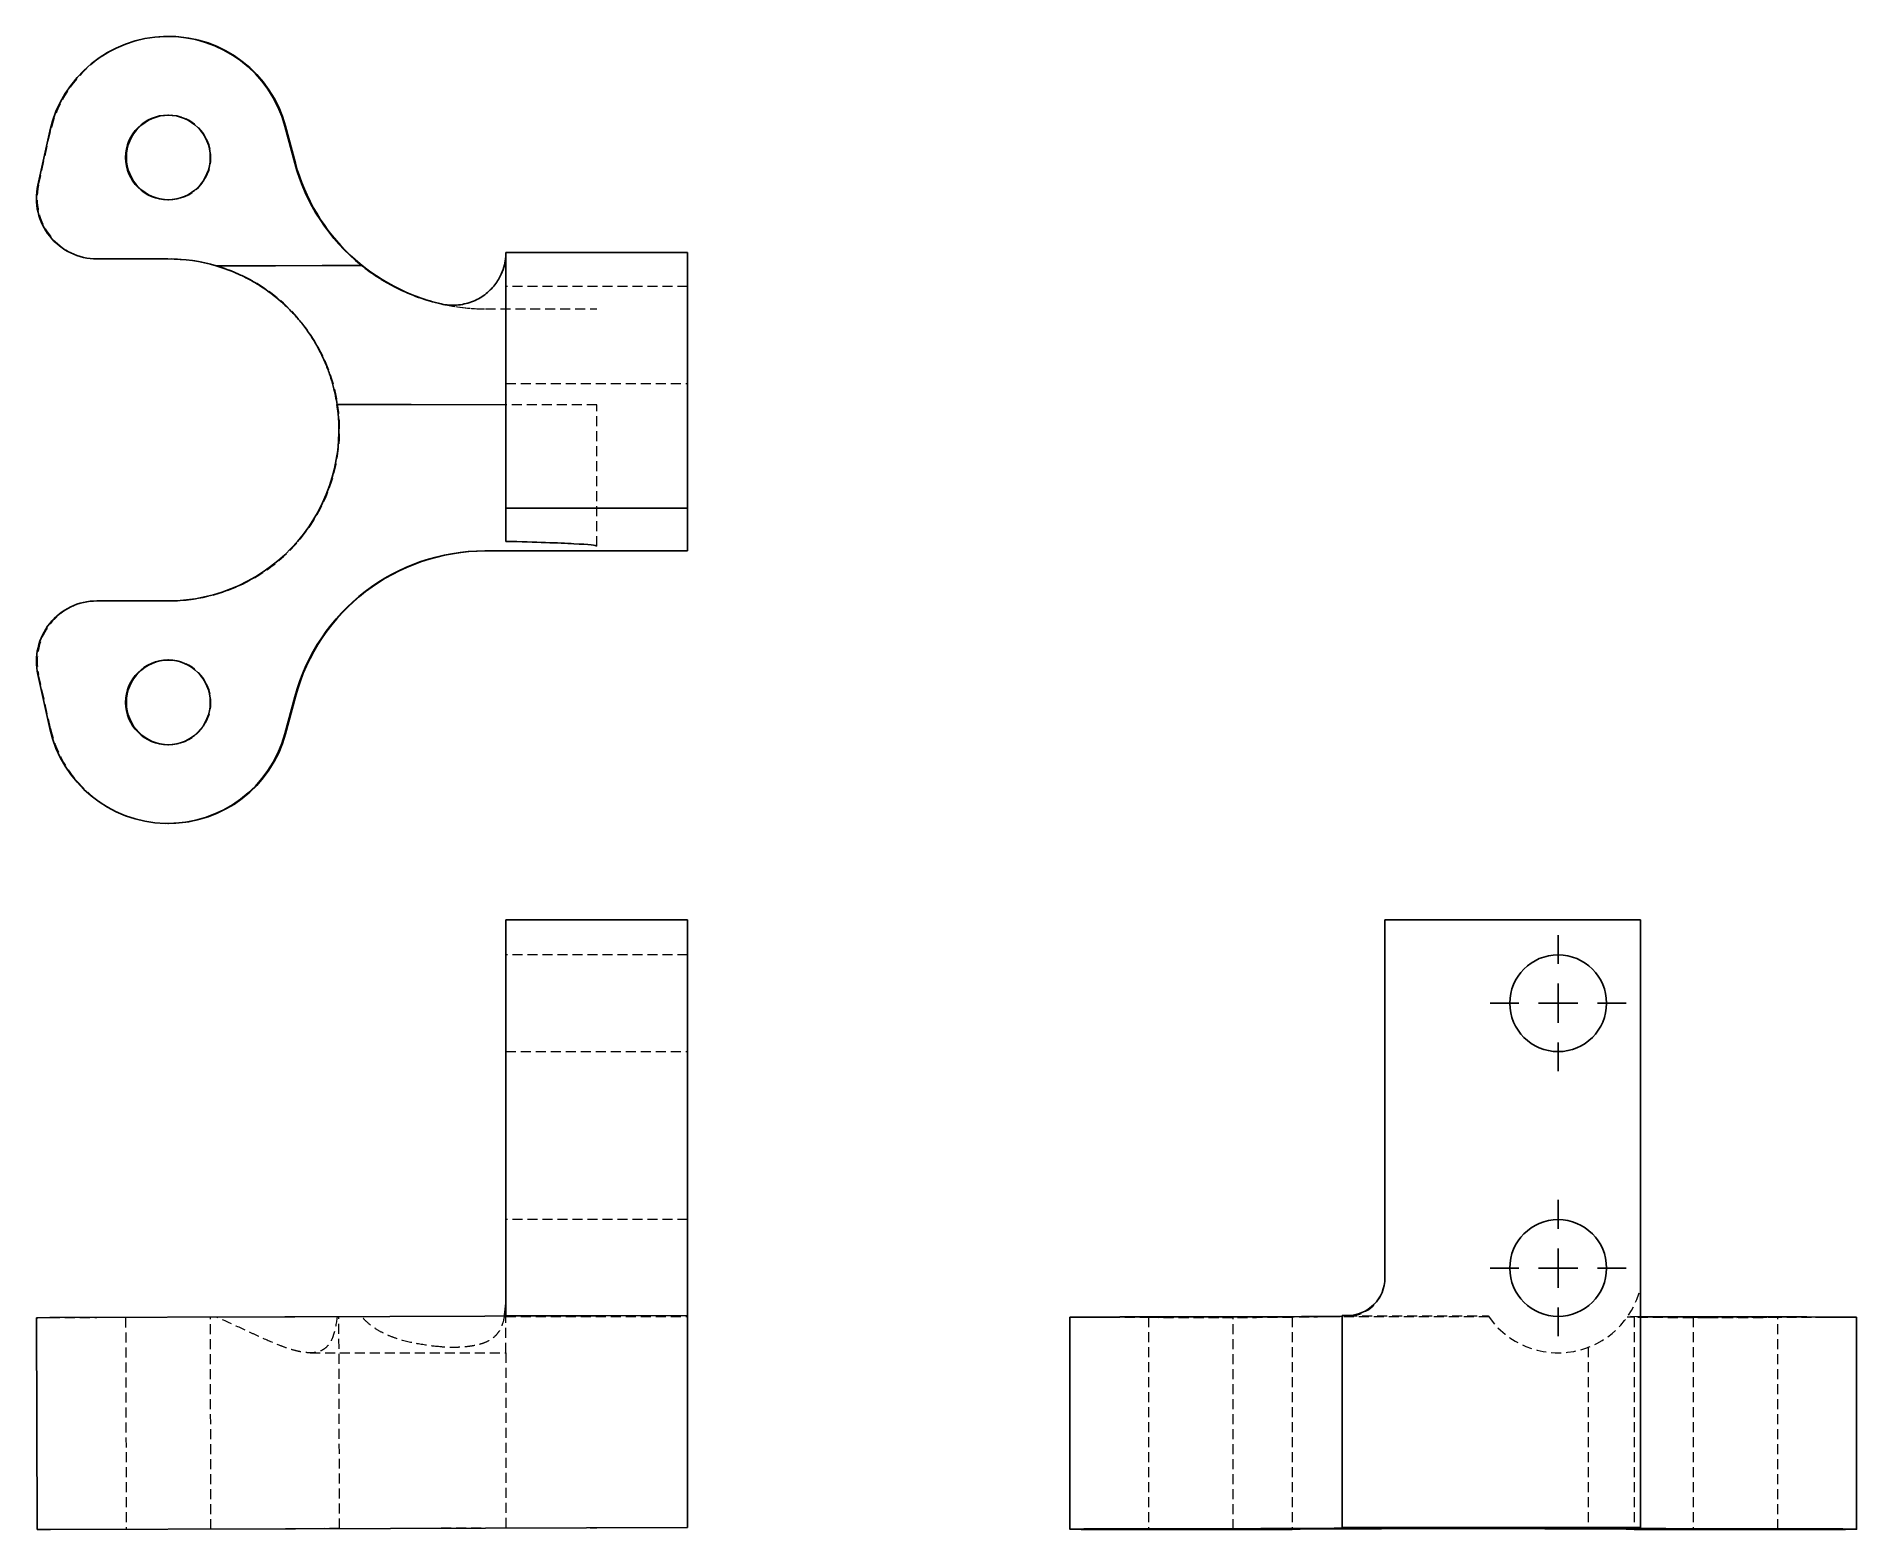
# Model space of a CAD drawing. Header units: millimetres. Extents: x 42 to 273, y 18 to 208.
import ezdxf

# ---------------------------------------------------------------- set-up
doc = ezdxf.new("R2010")
doc.units = ezdxf.units.MM
doc.linetypes.add('HIDDEN', pattern=[1.905, 1.27, -0.635])
doc.layers.add('10', color=7, linetype='Continuous')

# ---------------------------------------------------------------- blocks, each defined once
blk = doc.blocks.new('SW_CENTERMARKSYMBOL_0')
at = {"layer": '10', "color": 0}
for p, q in [((0, 5), (0, 8.65)), ((0, 0), (0, 2.5)), ((-5, 0), (-8.65, 0)), ((0, 0), (-2.5, 0)), ((0, 0), (0, -2.5)), ((0, 0), (2.5, 0)), ((5, 0), (8.65, 0)), ((0, -5), (0, -8.65))]:
    blk.add_line(p, q, dxfattribs=at)
blk = doc.blocks.new('SW_CENTERMARKSYMBOL_1')
at = {"layer": '10', "color": 0}
for p, q in [((0, 5), (0, 8.65)), ((0, 0), (0, 2.5)), ((-5, 0), (-8.65, 0)), ((0, 0), (-2.5, 0)), ((0, 0), (0, -2.5)), ((0, 0), (2.5, 0)), ((5, 0), (8.65, 0)), ((0, -5), (0, -8.65))]:
    blk.add_line(p, q, dxfattribs=at)

msp = doc.modelspace()

# ---------------------------------------------------------------- linework, layer by layer
at = {"color": 7, "linetype": 'Continuous', "lineweight": 25}
for p, q in [((58.43, 208), (58.34, 208)), ((43.32, 195.95), (41.8, 189.09)), ((74.46, 191.91), (73.2, 196.6)), ((73.29, 196.6), (74.55, 191.91)), ((101.31, 180.54), (101.31, 148.05)), ((124.38, 180.54), (101.31, 180.54)), ((124.38, 180.54), (124.38, 148.05)), ((49.31, 179.73), (58.34, 179.73)), ((124.38, 148.05), (101.31, 148.05)), ((101.31, 148.05), (101.31, 143.84)), ((124.38, 143.24), (124.38, 148.05)), ((98.61, 142.62), (124.38, 142.62)), ((124.38, 143.24), (124.38, 142.62)), ((58.34, 136.27), (49.31, 136.27)), ((41.8, 126.91), (43.32, 120.05)), ((73.2, 119.4), (74.46, 124.09)), ((74.55, 124.09), (73.29, 119.4)), ((58.34, 108), (58.43, 108)), ((124.38, 95.73), (101.31, 95.73)), ((101.31, 95.73), (101.31, 50.19)), ((124.38, 50.27), (124.38, 95.73)), ((213.05, 50.27), (213.05, 95.73)), ((245.54, 95.73), (213.05, 95.73)), ((245.54, 18.54), (245.54, 95.73)), ((101.31, 50.19), (101.31, 45.42)), ((124.38, 45.46), (124.38, 50.27)), ((41.62, 45.19), (41.7, 18.27)), ((41.62, 45.19), (41.8, 45.19)), ((41.8, 45.19), (43.32, 45.2)), ((43.32, 45.2), (73.2, 45.29)), ((73.2, 45.29), (74.46, 45.3)), ((98.61, 45.38), (74.46, 45.3)), ((98.61, 45.38), (124.38, 45.46)), ((124.38, 45.46), (124.38, 18.54)), ((173, 45.25), (173, 18.32)), ((184.4, 45.29), (189.09, 45.3)), ((207.62, 45.46), (207.62, 18.54)), ((208.24, 45.46), (207.62, 45.46)), ((256.91, 45.3), (261.6, 45.29)), ((273, 18.32), (273, 45.25)), ((98.69, 18.45), (124.38, 18.54)), ((207.62, 18.45), (207.62, 18.54)), ((207.62, 18.54), (245.54, 18.54)), ((245.54, 18.54), (245.54, 18.5)), ((41.89, 18.27), (41.7, 18.27)), ((43.41, 18.27), (41.89, 18.27)), ((73.29, 18.37), (43.41, 18.27)), ((74.55, 18.38), (73.29, 18.37)), ((74.55, 18.38), (98.69, 18.45)), ((189.09, 18.38), (184.4, 18.37)), ((185.05, 18.27), (191.91, 18.27)), ((201.27, 18.29), (201.27, 18.32)), ((245.54, 18.5), (238.38, 18.5)), ((238.38, 18.45), (238.38, 18.5)), ((244.73, 18.32), (244.73, 18.29)), ((254.09, 18.27), (260.95, 18.27)), ((261.6, 18.37), (256.91, 18.38))]:
    msp.add_line(p, q, dxfattribs=at)
at = {"color": 7, "linetype": 'HIDDEN', "lineweight": 18}
for p, q in [((58.43, 198), (58.34, 198)), ((41.89, 189.09), (43.41, 195.95)), ((58.34, 187.23), (58.43, 187.23)), ((58.34, 179.73), (58.43, 179.73)), ((124.38, 176.22), (101.31, 176.22)), ((98.69, 173.38), (112.84, 173.38)), ((101.31, 163.91), (124.38, 163.91)), ((112.84, 161.17), (101.31, 161.17)), ((112.84, 143.24), (112.84, 161.17)), ((58.34, 136.27), (58.43, 136.27)), ((58.43, 128.77), (58.34, 128.77)), ((43.41, 120.05), (41.89, 126.91)), ((58.34, 118), (58.43, 118)), ((124.38, 91.31), (101.31, 91.31)), ((101.31, 79), (124.38, 79)), ((124.38, 57.65), (101.31, 57.65)), ((213.05, 50.27), (213.05, 50.19)), ((41.62, 45.19), (41.8, 45.19)), ((43.32, 45.2), (49.31, 45.22)), ((52.96, 45.23), (53.04, 18.31)), ((63.81, 18.34), (63.73, 45.26)), ((79.83, 45.32), (80.07, 45.32)), ((80.16, 18.39), (80.07, 45.32)), ((101.31, 40.73), (101.31, 45.38)), ((101.31, 45.35), (124.38, 45.35)), ((183, 45.25), (183, 18.32)), ((191.91, 45.19), (185.05, 45.2)), ((193.77, 18.32), (193.77, 45.25)), ((201.27, 45.25), (201.27, 18.32)), ((208.24, 45.42), (226.17, 45.42)), ((244.73, 45.25), (244.73, 18.32)), ((252.23, 45.25), (252.23, 18.32)), ((260.95, 45.2), (254.09, 45.19)), ((263, 18.32), (263, 45.25)), ((76.4, 40.73), (101.31, 40.73)), ((101.31, 40.73), (101.31, 18.5)), ((238.88, 41.43), (238.89, 18.49)), ((41.89, 18.27), (41.7, 18.27)), ((49.4, 18.29), (43.41, 18.27)), ((80.16, 18.39), (74.55, 18.38)), ((93.06, 18.5), (98.69, 18.5)), ((98.69, 18.5), (112.84, 18.5))]:
    msp.add_line(p, q, dxfattribs=at)
at = {"color": 7, "linetype": 'Continuous', "lineweight": 25, "flags": 128}
for points in [[(64.48, 178.84), (72.02, 178.86), (77.95, 178.88)], [(82.96, 178.89), (80.16, 178.88), (77.95, 178.88)], [(101.31, 161.2), (89.26, 161.23), (79.83, 161.25)], [(173, 45.25), (173, 45.25), (173.1, 45.25), (173.33, 45.26), (173.68, 45.26), (174.16, 45.27), (174.76, 45.27), (175.47, 45.27), (176.29, 45.28), (177.21, 45.28), (178.23, 45.28), (179.33, 45.29), (180.51, 45.29), (181.76, 45.29), (183.06, 45.29), (184.4, 45.29)], [(207.62, 45.38), (207.55, 45.37), (207.35, 45.36), (207.02, 45.36), (206.57, 45.35), (205.98, 45.35), (205.27, 45.34), (204.45, 45.34), (203.5, 45.33), (202.45, 45.33), (201.29, 45.32), (200.04, 45.32), (198.69, 45.31), (197.25, 45.31), (195.74, 45.31), (194.16, 45.3), (192.52, 45.3), (190.83, 45.3), (189.09, 45.3)], [(256.91, 45.3), (255.23, 45.3), (253.59, 45.3), (252, 45.3), (250.46, 45.31), (248.99, 45.31), (247.59, 45.31), (246.27, 45.32), (245.54, 45.32)], [(261.6, 45.29), (262.94, 45.29), (264.24, 45.29), (265.49, 45.29), (266.67, 45.29), (267.77, 45.28), (268.79, 45.28), (269.71, 45.28), (270.53, 45.27), (271.24, 45.27), (271.84, 45.27), (272.32, 45.26), (272.67, 45.26), (272.9, 45.25), (273, 45.25), (273, 45.25)], [(184.4, 18.37), (183.06, 18.37), (181.76, 18.37), (180.51, 18.37), (179.33, 18.36), (178.23, 18.36), (177.21, 18.36), (176.29, 18.35), (175.47, 18.35), (174.76, 18.35), (174.16, 18.34), (173.68, 18.34), (173.33, 18.33), (173.1, 18.33), (173, 18.32), (173.04, 18.32), (173.19, 18.32), (173.48, 18.31), (173.9, 18.31), (174.43, 18.3), (175.08, 18.3), (175.85, 18.29), (176.72, 18.29), (177.68, 18.29), (178.74, 18.28), (179.88, 18.28), (181.09, 18.28), (182.36, 18.28), (183.69, 18.28), (185.05, 18.27)], [(183, 18.32), (183.06, 18.33), (183.25, 18.33), (183.56, 18.33), (183.98, 18.33), (184.5, 18.34), (185.12, 18.34), (185.81, 18.34), (186.56, 18.34), (187.36, 18.34), (188.18, 18.34), (189, 18.34), (189.81, 18.34), (190.59, 18.34), (191.31, 18.34), (191.97, 18.34), (192.54, 18.33), (193.01, 18.33), (193.38, 18.33), (193.63, 18.33), (193.75, 18.32), (193.75, 18.32), (193.63, 18.32), (193.38, 18.32), (193.01, 18.31), (192.54, 18.31), (191.97, 18.31), (191.31, 18.31), (190.59, 18.31), (189.81, 18.31), (189, 18.31), (188.18, 18.31), (187.36, 18.31), (186.56, 18.31), (185.81, 18.31), (185.12, 18.31), (184.5, 18.31), (183.98, 18.31), (183.56, 18.32), (183.25, 18.32), (183.06, 18.32), (183, 18.32)], [(189.09, 18.38), (190.83, 18.38), (192.52, 18.38), (194.16, 18.38), (195.74, 18.38), (197.25, 18.39), (198.69, 18.39), (200.04, 18.4), (201.29, 18.4), (202.45, 18.4), (203.5, 18.41), (204.45, 18.41), (205.27, 18.42), (205.98, 18.42), (206.57, 18.43), (207.02, 18.44), (207.35, 18.44), (207.55, 18.45), (207.62, 18.45)], [(191.91, 18.27), (192.88, 18.27), (193.86, 18.27), (194.84, 18.27), (195.8, 18.27), (196.72, 18.27), (197.59, 18.27), (198.39, 18.27), (199.12, 18.28), (199.75, 18.28), (200.29, 18.28), (200.71, 18.28), (201.02, 18.29), (201.21, 18.29), (201.27, 18.29)], [(201.27, 18.32), (201.33, 18.33), (201.52, 18.33), (201.84, 18.34), (202.28, 18.34), (202.84, 18.35), (203.53, 18.35), (204.32, 18.36), (205.23, 18.36), (206.23, 18.37), (207.34, 18.37), (208.54, 18.38), (209.83, 18.38), (211.19, 18.38), (212.62, 18.38), (214.11, 18.39), (215.65, 18.39), (217.24, 18.39), (218.86, 18.39), (220.51, 18.39), (222.17, 18.39), (223.83, 18.39), (225.49, 18.39), (227.14, 18.39), (228.76, 18.39), (230.35, 18.39), (231.89, 18.39), (233.38, 18.38), (234.81, 18.38), (236.17, 18.38), (237.46, 18.38), (238.66, 18.37), (239.77, 18.37), (240.77, 18.36), (241.68, 18.36), (242.47, 18.35), (243.16, 18.35), (243.72, 18.34), (244.16, 18.34), (244.48, 18.33), (244.67, 18.33), (244.73, 18.32)], [(238.38, 18.45), (238.45, 18.45), (238.65, 18.44), (238.98, 18.44), (239.43, 18.43), (240.02, 18.42), (240.73, 18.42), (241.55, 18.41), (242.5, 18.41), (243.55, 18.4), (244.71, 18.4), (245.96, 18.4), (247.31, 18.39), (248.75, 18.39), (250.26, 18.38), (251.84, 18.38), (253.48, 18.38), (255.17, 18.38), (256.91, 18.38)], [(244.73, 18.29), (244.79, 18.29), (244.98, 18.29), (245.29, 18.28), (245.71, 18.28), (246.25, 18.28), (246.88, 18.28), (247.61, 18.27), (248.41, 18.27), (249.28, 18.27), (250.2, 18.27), (251.16, 18.27), (252.14, 18.27), (253.12, 18.27), (254.09, 18.27)], [(252.23, 18.32), (252.29, 18.33), (252.48, 18.33), (252.79, 18.33), (253.21, 18.33), (253.74, 18.34), (254.35, 18.34), (255.04, 18.34), (255.8, 18.34), (256.59, 18.34), (257.41, 18.34), (258.23, 18.34), (259.04, 18.34), (259.82, 18.34), (260.54, 18.34), (261.2, 18.34), (261.77, 18.33), (262.24, 18.33), (262.61, 18.33), (262.86, 18.33), (262.98, 18.32), (262.98, 18.32), (262.86, 18.32), (262.61, 18.32), (262.24, 18.31), (261.77, 18.31), (261.2, 18.31), (260.54, 18.31), (259.82, 18.31), (259.04, 18.31), (258.23, 18.31), (257.41, 18.31), (256.59, 18.31), (255.8, 18.31), (255.04, 18.31), (254.35, 18.31), (253.74, 18.31), (253.21, 18.31), (252.79, 18.32), (252.48, 18.32), (252.29, 18.32), (252.23, 18.32)], [(260.95, 18.27), (262.31, 18.28), (263.64, 18.28), (264.91, 18.28), (266.12, 18.28), (267.26, 18.28), (268.32, 18.29), (269.28, 18.29), (270.15, 18.29), (270.92, 18.3), (271.57, 18.3), (272.1, 18.31), (272.52, 18.31), (272.81, 18.32), (272.96, 18.32), (273, 18.32), (272.9, 18.33), (272.67, 18.33), (272.32, 18.34), (271.84, 18.34), (271.24, 18.35), (270.53, 18.35), (269.71, 18.35), (268.79, 18.36), (267.77, 18.36), (266.67, 18.36), (265.49, 18.37), (264.24, 18.37), (262.94, 18.37), (261.6, 18.37)]]:
    msp.add_lwpolyline(points, dxfattribs=at)
at = {"color": 7, "linetype": 'HIDDEN', "lineweight": 18, "flags": 128}
for points in [[(112.84, 161.17), (106.38, 161.19), (101.31, 161.2)], [(185.05, 45.2), (183.69, 45.2), (182.36, 45.2), (181.09, 45.2), (179.88, 45.2), (178.74, 45.21), (177.68, 45.21), (176.72, 45.21), (175.85, 45.22), (175.08, 45.22), (174.43, 45.23), (173.9, 45.23), (173.48, 45.23), (173.19, 45.24), (173.04, 45.24), (173, 45.25)], [(183, 45.25), (183.06, 45.24), (183.25, 45.24), (183.56, 45.24), (183.98, 45.24), (184.5, 45.23), (185.12, 45.23), (185.81, 45.23), (186.56, 45.23), (187.36, 45.23), (188.18, 45.23), (189, 45.23), (189.81, 45.23), (190.59, 45.23), (191.31, 45.23), (191.97, 45.23), (192.54, 45.24), (193.01, 45.24), (193.38, 45.24), (193.63, 45.24), (193.75, 45.24), (193.75, 45.25), (193.63, 45.25), (193.38, 45.25), (193.01, 45.25), (192.54, 45.26), (191.97, 45.26), (191.31, 45.26), (190.59, 45.26), (189.81, 45.26), (189, 45.26), (188.18, 45.26), (187.36, 45.26), (186.56, 45.26), (185.81, 45.26), (185.12, 45.26), (184.5, 45.26), (183.98, 45.26), (183.56, 45.25), (183.25, 45.25), (183.06, 45.25), (183, 45.25)], [(201.27, 45.22), (201.21, 45.21), (201.02, 45.21), (200.71, 45.21), (200.29, 45.2), (199.75, 45.2), (199.12, 45.2), (198.39, 45.2), (197.59, 45.2), (196.72, 45.19), (195.8, 45.19), (194.84, 45.19), (193.86, 45.19), (192.88, 45.19), (191.91, 45.19)], [(226.25, 45.32), (224.56, 45.32), (222.86, 45.32), (221.16, 45.32), (219.48, 45.32), (217.81, 45.31), (216.18, 45.31), (214.59, 45.31), (213.05, 45.31), (211.57, 45.31), (210.16, 45.3), (208.83, 45.3), (207.58, 45.3), (206.43, 45.29), (205.39, 45.29), (204.45, 45.28), (203.62, 45.28), (202.91, 45.27), (202.32, 45.27), (201.86, 45.26), (201.53, 45.26), (201.34, 45.25), (201.27, 45.25)], [(226.17, 45.42), (226.19, 45.4), (226.2, 45.38)], [(245.54, 45.32), (245.03, 45.32), (243.89, 45.33)], [(254.09, 45.19), (253.12, 45.19), (252.14, 45.19), (251.16, 45.19), (250.2, 45.19), (249.28, 45.19), (248.41, 45.2), (247.61, 45.2), (246.88, 45.2), (246.25, 45.2), (245.71, 45.2), (245.29, 45.21), (244.98, 45.21), (244.79, 45.21), (244.73, 45.22)], [(252.23, 45.25), (252.29, 45.24), (252.48, 45.24), (252.79, 45.24), (253.21, 45.24), (253.74, 45.23), (254.35, 45.23), (255.04, 45.23), (255.8, 45.23), (256.59, 45.23), (257.41, 45.23), (258.23, 45.23), (259.04, 45.23), (259.82, 45.23), (260.54, 45.23), (261.2, 45.23), (261.77, 45.24), (262.24, 45.24), (262.61, 45.24), (262.86, 45.24), (262.98, 45.24), (262.98, 45.25), (262.86, 45.25), (262.61, 45.25), (262.24, 45.25), (261.77, 45.26), (261.2, 45.26), (260.54, 45.26), (259.82, 45.26), (259.04, 45.26), (258.23, 45.26), (257.41, 45.26), (256.59, 45.26), (255.8, 45.26), (255.04, 45.26), (254.35, 45.26), (253.74, 45.26), (253.21, 45.26), (252.79, 45.25), (252.48, 45.25), (252.29, 45.25), (252.23, 45.25)], [(273, 45.25), (272.96, 45.24), (272.81, 45.24), (272.52, 45.23), (272.1, 45.23), (271.57, 45.23), (270.92, 45.22), (270.15, 45.22), (269.28, 45.21), (268.32, 45.21), (267.26, 45.21), (266.12, 45.2), (264.91, 45.2), (263.64, 45.2), (262.31, 45.2), (260.95, 45.2)]]:
    msp.add_lwpolyline(points, dxfattribs=at)
at = {"color": 7, "linetype": 'Continuous', "lineweight": 25}
for centre, radius in [((58.34, 192.62), 5.38), ((58.34, 123.38), 5.38), ((235.06, 85.15), 6.15), ((235.06, 51.5), 6.15)]:
    msp.add_circle(centre, radius, dxfattribs=at)
for centre, radius, start, end in [((58.34, 192.62), 15.38, 15.0089, 167.4809), ((58.43, 192.62), 15.38, 15.0089, 89.9999), ((58.43, 192.62), 5.38, 90.0002, 269.9998), ((98.61, 198.38), 25, 195.009, 231.252), ((98.69, 198.38), 25, 195.009, 258.1514), ((49.31, 187.42), 7.69, 167.4805, 269.9998), ((58.34, 158), 21.73, 73.5839, 90), ((58.34, 158), 21.73, 270.0002, 8.5939), ((98.61, 117.62), 25, 90.0001, 164.9911), ((98.69, 117.62), 25, 90.0001, 164.9911), ((49.31, 128.58), 7.69, 90.0002, 192.5195), ((58.43, 123.38), 5.38, 90.0002, 269.9998), ((58.34, 123.38), 15.38, 192.5191, 344.9911), ((58.43, 123.38), 15.38, 270.0001, 344.9911)]:
    msp.add_arc(centre, radius, start, end, dxfattribs=at)
at = {"color": 7, "linetype": 'HIDDEN', "lineweight": 18}
for centre, radius, start, end in [((58.43, 192.62), 15.38, 90.0001, 167.4808), ((58.43, 192.62), 5.38, 270.0002, 89.9998), ((49.4, 187.42), 7.69, 167.4805, 269.9998), ((58.43, 158), 21.73, 270.0002, 89.9998), ((98.69, 198.38), 25, 258.1515, 270), ((49.4, 128.58), 7.69, 90.0002, 192.5195), ((58.43, 123.38), 5.38, 270.0002, 89.9998), ((58.43, 123.38), 15.38, 192.5192, 269.9999), ((235.06, 51.5), 10.77, 214.6005, 346.5764), ((243.94, 29.77), 15.49, 87.0808, 90.3582)]:
    msp.add_arc(centre, radius, start, end, dxfattribs=at)
for centre, major_axis, start_param in [((98.69, 198.38), (-25, 0), 1.343477), ((208.24, 50.19), (0, -4.81), 0.124485)]:
    msp.add_ellipse(centre, major_axis=major_axis, ratio=0.999995, start_param=start_param, end_param=1.570796, dxfattribs=at)
at = {"color": 7, "linetype": 'Continuous', "lineweight": 25}
msp.add_ellipse((208.24, 50.27), major_axis=(0, -4.81), ratio=0.999995, start_param=0, end_param=1.570796, dxfattribs=at)
for points, knots in [([(101.31, 180.54), (101.31, 180.39), (101.3, 180.18), (101.26, 179.79), (101.24, 179.64), (101.19, 179.33), (101.16, 179.16), (101.02, 178.61), (100.9, 178.21), (100.6, 177.55), (100.48, 177.33), (100.21, 176.88), (100.06, 176.65), (99.71, 176.21), (99.51, 175.99), (99.09, 175.57), (98.86, 175.37), (98.36, 175), (98.09, 174.82), (97.53, 174.52), (97.24, 174.39), (96.64, 174.16), (96.32, 174.07), (95.69, 173.93), (95.36, 173.88), (94.72, 173.84), (94.39, 173.84), (93.73, 173.88), (93.41, 173.93), (93.09, 174)], [0, 0, 0, 0, 0.125, 0.125, 0.1875, 0.1875, 0.25, 0.25, 0.375, 0.375, 0.4375, 0.4375, 0.5, 0.5, 0.5625, 0.5625, 0.625, 0.625, 0.6875, 0.6875, 0.75, 0.75, 0.8125, 0.8125, 0.875, 0.875, 0.9375, 0.9375, 1, 1, 1, 1]), ([(79.83, 161.25), (79.73, 161.9), (79.59, 162.67), (79.24, 163.99), (79.11, 164.45), (78.79, 165.39), (78.61, 165.88), (78.2, 166.87), (77.97, 167.36), (77.47, 168.35), (77.2, 168.83), (76.62, 169.8), (76.3, 170.27), (75.65, 171.17), (75.31, 171.61), (74.59, 172.45), (74.22, 172.86), (73.45, 173.65), (73.05, 174.02), (71.84, 175.07), (71, 175.7), (69.68, 176.55), (69.23, 176.82), (68.32, 177.32), (67.85, 177.55), (66.45, 178.19), (65.49, 178.55), (64.48, 178.84)], [0, 0, 0, 0, 0.125, 0.125, 0.1875, 0.1875, 0.25, 0.25, 0.3125, 0.3125, 0.375, 0.375, 0.4375, 0.4375, 0.5, 0.5, 0.5625, 0.5625, 0.625, 0.625, 0.75, 0.75, 0.8125, 0.8125, 0.875, 0.875, 1, 1, 1, 1]), ([(93.09, 174), (92.09, 174.23), (91.13, 174.51), (89.26, 175.18), (88.35, 175.57), (87.04, 176.22), (86.61, 176.45), (85.79, 176.92), (85.39, 177.16), (84.64, 177.65), (84.27, 177.9), (83.58, 178.4), (83.26, 178.65), (82.96, 178.89)], [0, 0, 0, 0, 0.25, 0.25, 0.5, 0.5, 0.625, 0.625, 0.75, 0.75, 0.875, 0.875, 1, 1, 1, 1]), ([(112.84, 143.24), (112.84, 143.34), (111.88, 143.44), (108.02, 143.64), (105.14, 143.74), (101.31, 143.84)], [0, 0, 0, 0, 0.5, 0.5, 1, 1, 1, 1]), ([(101.31, 49), (101.3, 48.47), (101.29, 47.4), (101.24, 46.19), (101.12, 45.56), (101.09, 45.38)], [0, 0, 0, 0, 0.412473, 0.835813, 1, 1, 1, 1]), ([(112.84, 45.42), (112.84, 45.42), (111.88, 45.42), (108.02, 45.42), (105.14, 45.42), (101.31, 45.42)], [0, 0, 0, 0, 0.5, 0.5, 1, 1, 1, 1])]:
    msp.add_open_spline(points, degree=3, knots=knots, dxfattribs=at)
at = {"color": 7, "linetype": 'HIDDEN', "lineweight": 18}
for points, knots in [([(79.83, 45.32), (79.73, 44.39), (79.59, 43.59), (79.24, 42.59), (79.11, 42.29), (78.79, 41.78), (78.61, 41.56), (78.2, 41.2), (77.97, 41.06), (77.47, 40.86), (77.2, 40.79), (76.62, 40.72), (76.3, 40.72), (75.65, 40.78), (75.31, 40.83), (74.59, 40.99), (74.22, 41.09), (73.45, 41.34), (73.05, 41.47), (71.84, 41.94), (71, 42.3), (69.68, 42.9), (69.23, 43.11), (68.32, 43.53), (67.85, 43.75), (66.45, 44.41), (65.49, 44.85), (64.48, 45.27)], [0, 0, 0, 0, 0.125, 0.125, 0.1875, 0.1875, 0.25, 0.25, 0.3125, 0.3125, 0.375, 0.375, 0.4375, 0.4375, 0.5, 0.5, 0.5625, 0.5625, 0.625, 0.625, 0.75, 0.75, 0.8125, 0.8125, 0.875, 0.875, 1, 1, 1, 1]), ([(93.09, 41.48), (92.09, 41.57), (91.13, 41.69), (89.26, 42.02), (88.35, 42.23), (87.04, 42.66), (86.61, 42.82), (85.79, 43.19), (85.39, 43.39), (84.64, 43.85), (84.27, 44.1), (83.58, 44.67), (83.26, 44.98), (82.96, 45.33)], [0, 0, 0, 0, 0.25, 0.25, 0.5, 0.5, 0.625, 0.625, 0.75, 0.75, 0.875, 0.875, 1, 1, 1, 1]), ([(101.09, 45.38), (101.06, 45.21), (100.97, 44.66), (100.7, 43.93), (100.27, 43.19), (99.71, 42.62), (99, 42.17), (98.18, 41.85), (97.26, 41.63), (96.3, 41.49), (95.28, 41.42), (94.2, 41.4), (93.47, 41.45), (93.09, 41.48)], [0, 0, 0, 0, 0.055691, 0.170637, 0.263289, 0.35852, 0.451245, 0.547073, 0.633364, 0.722116, 0.809646, 0.899479, 1, 1, 1, 1]), ([(238.88, 41.43), (238.86, 41.42), (238.81, 41.4), (238.94, 41.45), (239, 41.48)], [0, 0, 0, 0, 0.457866, 1, 1, 1, 1])]:
    msp.add_open_spline(points, degree=3, knots=knots, dxfattribs=at)

# ---------------------------------------------------------------- block references
at = {"layer": '10'}
for name, p in [('SW_CENTERMARKSYMBOL_0', (235.06, 85.15)), ('SW_CENTERMARKSYMBOL_1', (235.06, 51.5))]:
    msp.add_blockref(name, p, dxfattribs=at)

doc.saveas('drawing.dxf')
